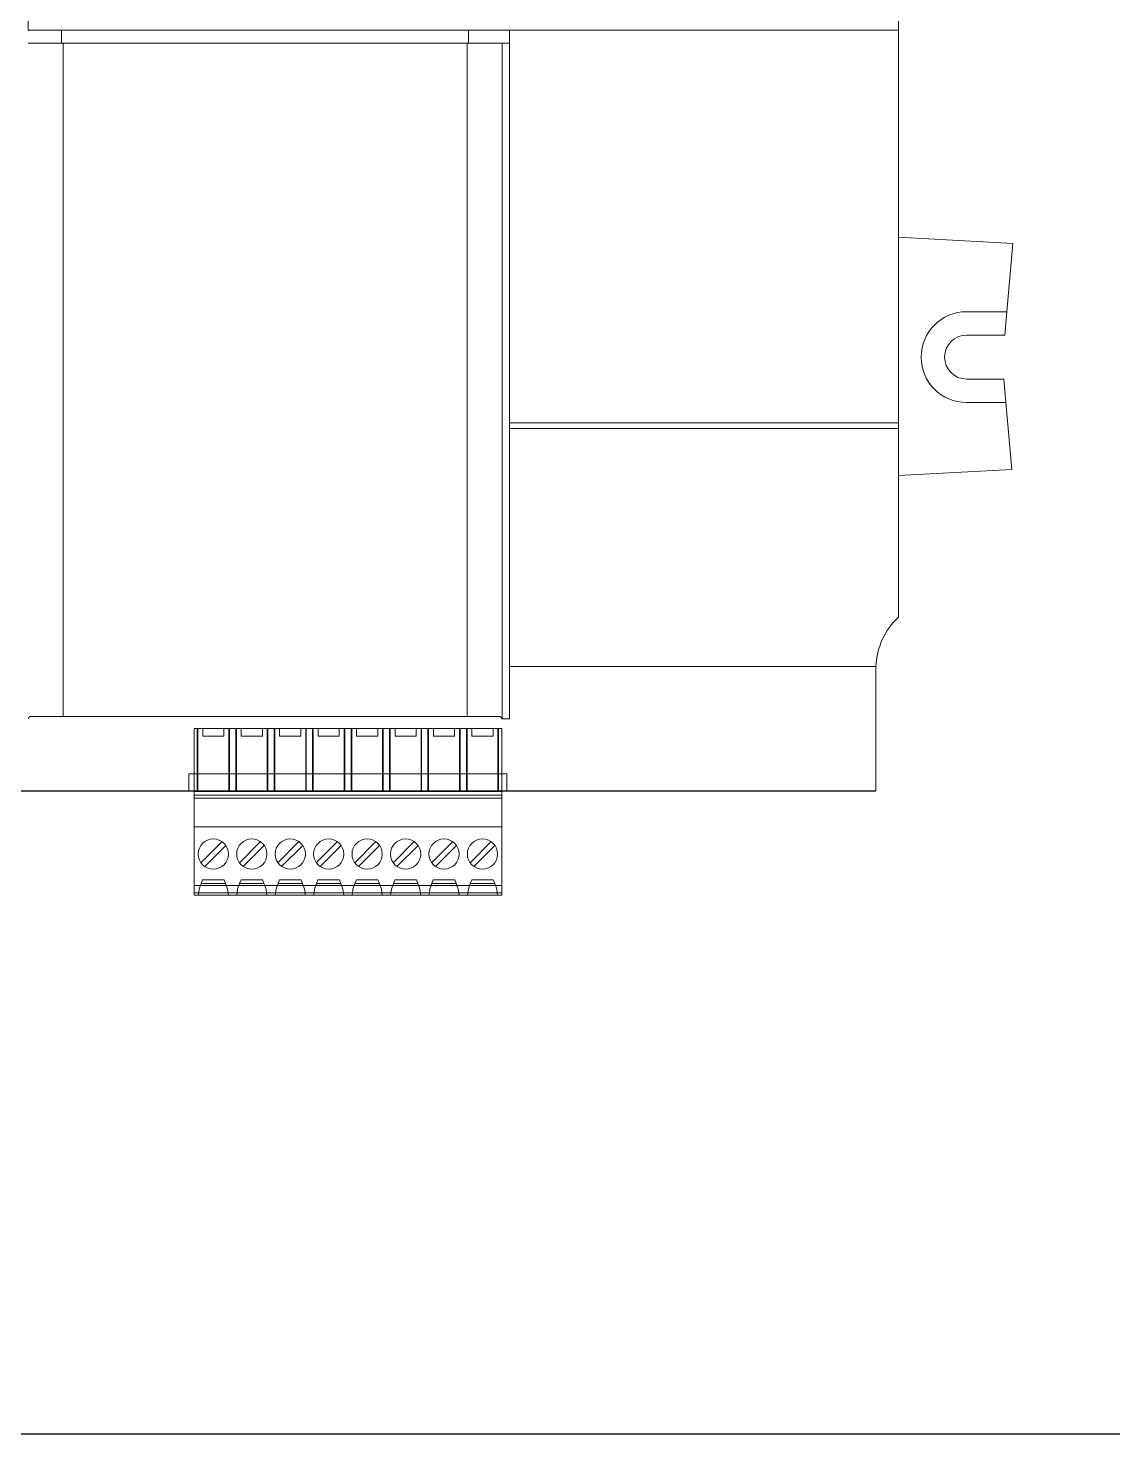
# Model space of a CAD drawing. Header units: millimetres. Extents: x 42151 to 59780, y 37376 to 44547.
# Drawn here: x 47378.3 to 47521.6, y 42474.7 to 42660.5 of the extents above; entities that cross this region are included whole.
import ezdxf

# ---------------------------------------------------------------- set-up
doc = ezdxf.new("R2010")
doc.units = ezdxf.units.MM
doc.set_wipeout_variables(frame=1)
doc.layers.add('! NO PLOT !', color=7, linetype='Continuous', true_color=0xff75dd, plot=False)
doc.layers.add('000-PI-Oprema', color=30, linetype='Continuous', lineweight=5)
doc.layers.add('002-PI-Kabelska kanalica', color=150, linetype='Continuous')

# ---------------------------------------------------------------- blocks, each defined once
blk = doc.blocks.new('93444012 - Socomec')
at = {"layer": '000-PI-Oprema'}
for p, q in [((50088.8, 45207.63), (50089.58, 45216.63)), ((50089.58, 45216.63), (50089.58, 45216.63)), ((50083.47, 45207.63), (50088.8, 45207.63)), ((50083.47, 45207.63), (50083.47, 45207.63)), ((50088.53, 45204.53), (50088.8, 45207.63)), ((50088.8, 45207.63), (50088.8, 45207.63)), ((50083.47, 45204.53), (50088.53, 45204.53)), ((50083.47, 45204.53), (50083.47, 45204.53)), ((50088.53, 45204.53), (50088.53, 45204.53)), ((50083.47, 45198.73), (50083.47, 45198.73)), ((50083.47, 45198.73), (50088.4, 45198.73)), ((50088.4, 45198.73), (50088.67, 45195.63)), ((50088.4, 45198.73), (50088.4, 45198.73)), ((50083.47, 45195.63), (50083.47, 45195.63)), ((50083.47, 45195.63), (50088.67, 45195.63)), ((50088.67, 45195.63), (50088.67, 45195.63)), ((50088.67, 45195.63), (50089.44, 45186.76)), ((50089.44, 45186.76), (50089.44, 45186.76))]:
    blk.add_line(p, q, dxfattribs=at)
for start, end in [(90, 180), (180, 270)]:
    blk.add_arc((50083.47, 45201.63), 2.9, start, end, dxfattribs=at)
for start_param, end_param in [(-1.570796, 0), (0, 1.570796)]:
    blk.add_ellipse((50083.47, 45201.63), major_axis=(-6, 0), ratio=1, start_param=start_param, end_param=end_param, dxfattribs=at)
blk.add_wipeout([(49752.77, 45329.63), (49959.47, 45329.63), (49959.47, 45389.33), (50071.47, 45389.33), (50071.47, 45374.33), (50074.47, 45367.41), (50074.47, 45167.26), (50071.48, 45160.75), (50071.48, 45144.33), (50022.05, 45144.33), (50022.05, 45130.53), (49981.41, 45130.53), (49981.41, 45144.33), (49959.47, 45144.33), (49959.47, 45205.03), (49752.77, 45205.03), (49752.77, 45239.93), (49751.47, 45240.73), (49751.47, 45293.93), (49752.77, 45294.73)]).dxf.layer = '! NO PLOT !'
for p, q in [((49959.47, 45244.83), (49959.47, 45267.33)), ((50074.47, 45244.83), (50074.47, 45267.33)), ((49959.47, 45244.83), (50074.47, 45244.83)), ((49959.47, 45244.83), (49959.47, 45244.83)), ((49959.47, 45244.83), (49959.47, 45244.83)), ((49959.47, 45244.83), (49959.47, 45244.83)), ((49963.9, 45243.11), (49963.9, 45244.83)), ((50017.67, 45243.11), (50017.67, 45244.83)), ((50023.09, 45244.83), (50023.09, 45244.83)), ((50023.09, 45244.83), (50023.09, 45239.59)), ((50074.47, 45244.83), (50074.47, 45244.83)), ((50074.47, 45244.83), (50074.47, 45244.83)), ((50074.47, 45239.59), (50074.47, 45244.83)), ((49959.86, 45243.11), (49959.47, 45243.11)), ((49960.25, 45243.11), (49959.86, 45243.11)), ((49960.64, 45243.11), (49960.25, 45243.11)), ((49961.04, 45243.11), (49960.64, 45243.11)), ((49961.44, 45243.11), (49961.04, 45243.11)), ((49961.84, 45243.11), (49961.44, 45243.11)), ((49962.24, 45243.11), (49961.84, 45243.11)), ((49962.65, 45243.11), (49962.24, 45243.11)), ((49963.07, 45243.11), (49962.65, 45243.11)), ((49963.48, 45243.11), (49963.07, 45243.11)), ((49963.9, 45243.11), (49963.48, 45243.11)), ((49963.94, 45243.11), (49963.9, 45243.11)), ((49963.98, 45243.11), (49963.94, 45243.11)), ((49964.02, 45243.11), (49963.98, 45243.11)), ((49964.06, 45243.11), (49964.02, 45243.11)), ((49964.1, 45243.11), (49964.06, 45243.11)), ((49964.09, 45154.13), (49964.09, 45243.11)), ((49964.14, 45243.11), (49964.1, 45243.11)), ((49964.18, 45243.11), (49964.14, 45243.11)), ((49966.83, 45243.11), (49964.18, 45243.11)), ((49969.49, 45243.11), (49966.83, 45243.11)), ((49972.15, 45243.11), (49969.49, 45243.11)), ((49974.81, 45243.11), (49972.15, 45243.11)), ((49977.47, 45243.11), (49974.81, 45243.11)), ((49980.13, 45243.11), (49977.47, 45243.11)), ((49982.79, 45243.11), (49980.13, 45243.11)), ((49985.46, 45243.11), (49982.79, 45243.11)), ((49988.12, 45243.11), (49985.46, 45243.11)), ((49990.78, 45243.11), (49988.12, 45243.11)), ((49993.21, 45243.11), (49990.78, 45243.11)), ((49995.63, 45243.11), (49993.21, 45243.11)), ((49998.05, 45243.11), (49995.63, 45243.11)), ((50000.47, 45243.11), (49998.05, 45243.11)), ((50002.89, 45243.11), (50000.47, 45243.11)), ((50005.31, 45243.11), (50002.89, 45243.11)), ((50007.73, 45243.11), (50005.31, 45243.11)), ((50010.15, 45243.11), (50007.73, 45243.11)), ((50012.56, 45243.11), (50010.15, 45243.11)), ((50014.98, 45243.11), (50012.56, 45243.11)), ((50017.39, 45243.11), (50014.98, 45243.11)), ((50017.43, 45243.11), (50017.39, 45243.11)), ((50017.47, 45243.11), (50017.43, 45243.11)), ((50017.51, 45243.11), (50017.47, 45243.11)), ((50017.48, 45154.13), (50017.48, 45243.11)), ((50017.55, 45243.11), (50017.51, 45243.11)), ((50017.59, 45243.11), (50017.55, 45243.11)), ((50017.63, 45243.11), (50017.59, 45243.11)), ((50017.67, 45243.11), (50017.63, 45243.11)), ((50018.19, 45243.11), (50017.67, 45243.11)), ((50018.7, 45243.11), (50018.19, 45243.11)), ((50019.22, 45243.11), (50018.7, 45243.11)), ((50019.72, 45243.11), (50019.22, 45243.11)), ((50020.22, 45243.11), (50019.72, 45243.11)), ((50020.72, 45243.11), (50020.22, 45243.11)), ((50021.21, 45243.11), (50020.72, 45243.11)), ((50021.69, 45243.11), (50021.21, 45243.11)), ((50022.17, 45243.11), (50021.69, 45243.11)), ((50022.1, 45243.11), (50022.1, 45153.84)), ((50022.63, 45243.11), (50022.17, 45243.11)), ((50023.09, 45243.11), (50022.63, 45243.11)), ((50023.09, 45243.11), (50023.09, 45243.11)), ((49959.47, 45240.73), (49959.47, 45240.73)), ((50023.09, 45239.59), (50023.09, 45192.94)), ((50074.47, 45192.94), (50074.47, 45239.59)), ((50074.47, 45217.47), (50074.47, 45217.47)), ((50089.58, 45216.63), (50074.47, 45217.47)), ((50023.09, 45192.94), (50074.47, 45192.94)), ((50023.09, 45192.94), (50023.09, 45192.18)), ((50023.09, 45192.18), (50074.47, 45192.18)), ((50023.09, 45192.18), (50023.09, 45160.75)), ((50074.47, 45192.18), (50074.47, 45192.94)), ((50074.47, 45167.26), (50074.47, 45192.18)), ((50089.44, 45186.76), (50074.47, 45185.98)), ((50074.47, 45185.98), (50074.47, 45185.98)), ((50074.47, 45167.26), (50074.47, 45167.26)), ((50071.48, 45160.75), (50023.09, 45160.75)), ((50023.09, 45160.75), (50023.09, 45153.84)), ((50071.47, 45160.33), (50071.47, 45160.33)), ((50071.47, 45160.33), (50071.47, 45144.33)), ((49964.09, 45154.13), (49959.68, 45154.13)), ((49964.09, 45154.13), (49990.78, 45154.13)), ((49990.78, 45154.13), (50017.48, 45154.13)), ((50017.48, 45154.13), (50021.89, 45154.13)), ((50022.1, 45153.84), (50023.09, 45153.84)), ((50022.05, 45152.53), (49981.41, 45152.53)), ((49981.41, 45152.53), (49981.41, 45152.53)), ((49981.41, 45146.56), (49981.41, 45152.53)), ((49981.41, 45152.53), (49981.41, 45146.56)), ((49981.41, 45152.53), (49981.41, 45152.53)), ((50022.05, 45152.53), (49981.41, 45152.53)), ((49981.83, 45144.23), (49981.83, 45152.53)), ((49981.91, 45152.53), (49981.91, 45144.33)), ((49982.55, 45152.53), (49982.55, 45151.53)), ((49982.55, 45151.53), (49982.55, 45152.53)), ((49982.55, 45151.53), (49983.95, 45151.53)), ((49985.35, 45151.53), (49982.55, 45151.53)), ((49983.95, 45151.53), (49985.35, 45151.53)), ((49985.35, 45152.53), (49985.35, 45151.53)), ((49985.35, 45152.53), (49985.35, 45151.53)), ((49985.99, 45152.53), (49985.99, 45144.33)), ((49986.07, 45152.53), (49986.07, 45144.23)), ((49986.91, 45144.23), (49986.91, 45152.53)), ((49986.99, 45152.53), (49986.99, 45144.33)), ((49987.63, 45152.53), (49987.63, 45151.53)), ((49987.63, 45151.53), (49987.63, 45152.53)), ((49987.63, 45151.53), (49989.03, 45151.53)), ((49987.63, 45151.53), (49990.43, 45151.53)), ((49989.03, 45151.53), (49990.43, 45151.53)), ((49990.43, 45152.53), (49990.43, 45151.53)), ((49990.43, 45152.53), (49990.43, 45151.53)), ((49991.07, 45152.53), (49991.07, 45144.33)), ((49991.15, 45152.53), (49991.15, 45144.23)), ((49991.99, 45144.23), (49991.99, 45152.53)), ((49992.07, 45152.53), (49992.07, 45144.33)), ((49992.71, 45152.53), (49992.71, 45151.53)), ((49992.71, 45151.53), (49992.71, 45152.53)), ((49994.11, 45151.53), (49992.71, 45151.53)), ((49995.51, 45151.53), (49992.71, 45151.53)), ((49994.11, 45151.53), (49995.51, 45151.53)), ((49995.51, 45152.53), (49995.51, 45151.53)), ((49995.51, 45152.53), (49995.51, 45151.53)), ((49996.15, 45152.53), (49996.15, 45144.33)), ((49996.23, 45152.53), (49996.23, 45144.23)), ((49997.07, 45144.23), (49997.07, 45152.53)), ((49997.15, 45152.53), (49997.15, 45144.33)), ((49997.79, 45152.53), (49997.79, 45151.53)), ((49997.79, 45151.53), (49997.79, 45152.53)), ((49997.79, 45151.53), (49999.19, 45151.53)), ((50000.59, 45151.53), (49997.79, 45151.53)), ((49999.19, 45151.53), (50000.59, 45151.53)), ((50000.59, 45152.53), (50000.59, 45151.53)), ((50000.59, 45152.53), (50000.59, 45151.53)), ((50001.23, 45144.33), (50001.23, 45152.53)), ((50001.31, 45152.53), (50001.31, 45144.23)), ((50002.15, 45144.23), (50002.15, 45152.53)), ((50002.23, 45152.53), (50002.23, 45144.33)), ((50002.87, 45152.53), (50002.87, 45151.53)), ((50002.87, 45151.53), (50002.87, 45152.53)), ((50004.27, 45151.53), (50002.87, 45151.53)), ((50005.67, 45151.53), (50002.87, 45151.53)), ((50005.67, 45151.53), (50004.27, 45151.53)), ((50005.67, 45152.53), (50005.67, 45151.53)), ((50005.67, 45152.53), (50005.67, 45151.53)), ((50006.31, 45152.53), (50006.31, 45144.33)), ((50006.39, 45152.53), (50006.39, 45144.23)), ((50007.23, 45144.23), (50007.23, 45152.53)), ((50007.31, 45152.53), (50007.31, 45144.33)), ((50007.95, 45152.53), (50007.95, 45151.53)), ((50007.95, 45151.53), (50007.95, 45152.53)), ((50009.35, 45151.53), (50007.95, 45151.53)), ((50007.95, 45151.53), (50010.75, 45151.53)), ((50010.75, 45151.53), (50009.35, 45151.53)), ((50010.75, 45152.53), (50010.75, 45151.53)), ((50010.75, 45152.53), (50010.75, 45151.53)), ((50011.39, 45152.53), (50011.39, 45144.33)), ((50011.47, 45152.53), (50011.47, 45144.23)), ((50012.31, 45144.23), (50012.31, 45152.53)), ((50012.39, 45152.53), (50012.39, 45144.33)), ((50013.03, 45152.53), (50013.03, 45151.53)), ((50013.03, 45151.53), (50013.03, 45152.53)), ((50013.03, 45151.53), (50014.43, 45151.53)), ((50015.83, 45151.53), (50013.03, 45151.53)), ((50014.43, 45151.53), (50015.83, 45151.53)), ((50015.83, 45152.53), (50015.83, 45151.53)), ((50015.83, 45152.53), (50015.83, 45151.53)), ((50016.47, 45152.53), (50016.47, 45144.33)), ((50016.55, 45152.53), (50016.55, 45144.23)), ((50017.39, 45144.23), (50017.39, 45152.53)), ((50017.47, 45152.53), (50017.47, 45144.33)), ((50018.11, 45152.53), (50018.11, 45151.53)), ((50018.11, 45151.53), (50018.11, 45152.53)), ((50019.51, 45151.53), (50018.11, 45151.53)), ((50020.91, 45151.53), (50018.11, 45151.53)), ((50020.91, 45151.53), (50019.51, 45151.53)), ((50020.91, 45152.53), (50020.91, 45151.53)), ((50020.91, 45152.53), (50020.91, 45151.53)), ((50021.55, 45152.53), (50021.55, 45144.33)), ((50021.63, 45152.53), (50021.63, 45144.23)), ((50022.05, 45152.53), (50022.05, 45146.56)), ((50022.05, 45152.53), (50022.05, 45152.53)), ((50022.05, 45152.53), (50022.05, 45152.53)), ((50022.05, 45152.53), (50022.05, 45146.56)), ((49980.73, 45146.56), (49980.73, 45146.56)), ((49980.73, 45146.56), (50022.73, 45146.56)), ((49980.73, 45146.56), (49980.73, 45144.33)), ((49981.41, 45146.56), (49981.41, 45146.56)), ((49981.41, 45146.56), (49981.41, 45146.56)), ((49981.41, 45146.56), (49981.41, 45146.56)), ((49981.41, 45146.56), (49981.41, 45144.33)), ((50022.05, 45146.56), (50022.05, 45146.56)), ((50022.05, 45146.56), (50022.05, 45146.56)), ((50022.05, 45146.56), (50022.05, 45146.56)), ((50022.05, 45146.56), (50022.05, 45144.33)), ((50022.73, 45146.56), (50022.73, 45146.56)), ((50022.73, 45146.56), (50022.73, 45144.33)), ((49959.47, 45144.33), (50071.47, 45144.33)), ((49980.73, 45144.33), (49980.73, 45144.33)), ((49981.41, 45144.33), (49981.41, 45144.33)), ((49981.41, 45144.33), (49981.41, 45144.33)), ((49981.41, 45144.33), (49981.41, 45144.23)), ((49981.83, 45144.23), (49981.41, 45144.23)), ((49981.41, 45144.23), (49981.41, 45144.23)), ((49981.41, 45144.23), (49981.41, 45143.73)), ((49981.41, 45144.23), (50022.05, 45144.23)), ((49981.41, 45143.73), (49981.41, 45143.36)), ((49981.41, 45143.73), (49981.41, 45143.73)), ((50022.05, 45143.73), (49981.41, 45143.73)), ((49981.41, 45143.36), (49981.41, 45143.36)), ((49981.41, 45139.56), (49981.41, 45143.36)), ((50022.05, 45143.36), (49981.41, 45143.36)), ((50022.05, 45143.36), (49981.41, 45143.36)), ((49982.5, 45144.23), (49981.83, 45144.23)), ((49985.4, 45144.23), (49982.5, 45144.23)), ((49985.4, 45144.23), (49986.07, 45144.23)), ((49986.91, 45144.23), (49986.07, 45144.23)), ((49987.58, 45144.23), (49986.91, 45144.23)), ((49990.48, 45144.23), (49987.58, 45144.23)), ((49990.48, 45144.23), (49991.15, 45144.23)), ((49991.99, 45144.23), (49991.15, 45144.23)), ((49992.66, 45144.23), (49991.99, 45144.23)), ((49995.56, 45144.23), (49992.66, 45144.23)), ((49995.56, 45144.23), (49996.23, 45144.23)), ((49997.07, 45144.23), (49996.23, 45144.23)), ((49997.74, 45144.23), (49997.07, 45144.23)), ((50000.64, 45144.23), (49997.74, 45144.23)), ((50000.64, 45144.23), (50001.31, 45144.23)), ((50002.15, 45144.23), (50001.31, 45144.23)), ((50002.82, 45144.23), (50002.15, 45144.23)), ((50005.72, 45144.23), (50002.82, 45144.23)), ((50005.72, 45144.23), (50006.39, 45144.23)), ((50007.23, 45144.23), (50006.39, 45144.23)), ((50007.9, 45144.23), (50007.23, 45144.23)), ((50010.8, 45144.23), (50007.9, 45144.23)), ((50010.8, 45144.23), (50011.47, 45144.23)), ((50012.31, 45144.23), (50011.47, 45144.23)), ((50012.98, 45144.23), (50012.31, 45144.23)), ((50015.88, 45144.23), (50012.98, 45144.23)), ((50015.88, 45144.23), (50016.55, 45144.23)), ((50017.39, 45144.23), (50016.55, 45144.23)), ((50018.06, 45144.23), (50017.39, 45144.23)), ((50020.96, 45144.23), (50018.06, 45144.23)), ((50020.96, 45144.23), (50021.63, 45144.23)), ((50022.05, 45144.23), (50021.63, 45144.23)), ((50022.05, 45144.33), (50022.05, 45144.33)), ((50022.05, 45144.33), (50022.05, 45144.33)), ((50022.05, 45144.33), (50022.05, 45144.23)), ((50022.05, 45144.23), (50022.05, 45143.73)), ((50022.05, 45144.23), (50022.05, 45144.23)), ((50022.05, 45143.73), (50022.05, 45143.73)), ((50022.05, 45143.73), (50022.05, 45143.36)), ((50022.05, 45139.56), (50022.05, 45143.36)), ((50022.05, 45143.36), (50022.05, 45143.36)), ((50022.73, 45144.33), (50022.73, 45144.33)), ((50071.47, 45144.33), (50071.47, 45144.33)), ((49981.41, 45131.82), (49981.41, 45139.56)), ((49981.41, 45139.56), (50022.05, 45139.56)), ((50022.05, 45131.82), (50022.05, 45139.56)), ((49985.1, 45137.6), (49982.31, 45134.82)), ((49982.81, 45134.32), (49985.59, 45137.11)), ((49985.1, 45137.6), (49985.1, 45137.6)), ((49985.59, 45137.11), (49985.59, 45137.11)), ((49990.18, 45137.6), (49987.39, 45134.82)), ((49990.67, 45137.11), (49987.89, 45134.32)), ((49990.18, 45137.6), (49990.18, 45137.6)), ((49990.67, 45137.11), (49990.67, 45137.11)), ((49995.26, 45137.6), (49992.47, 45134.82)), ((49995.75, 45137.11), (49992.97, 45134.32)), ((49995.26, 45137.6), (49995.26, 45137.6)), ((49995.75, 45137.11), (49995.75, 45137.11)), ((50000.34, 45137.6), (49997.55, 45134.82)), ((50000.83, 45137.11), (49998.05, 45134.32)), ((50000.34, 45137.6), (50000.34, 45137.6)), ((50000.83, 45137.11), (50000.83, 45137.11)), ((50005.42, 45137.6), (50002.63, 45134.82)), ((50003.13, 45134.32), (50005.91, 45137.11)), ((50005.42, 45137.6), (50005.42, 45137.6)), ((50005.91, 45137.11), (50005.91, 45137.11)), ((50010.5, 45137.6), (50007.71, 45134.82)), ((50010.99, 45137.11), (50008.21, 45134.32)), ((50010.5, 45137.6), (50010.5, 45137.6)), ((50010.99, 45137.11), (50010.99, 45137.11)), ((50015.58, 45137.6), (50012.79, 45134.82)), ((50016.07, 45137.11), (50013.29, 45134.32)), ((50015.58, 45137.6), (50015.58, 45137.6)), ((50016.07, 45137.11), (50016.07, 45137.11)), ((50020.66, 45137.6), (50017.87, 45134.82)), ((50021.15, 45137.11), (50018.37, 45134.32)), ((50020.66, 45137.6), (50020.66, 45137.6)), ((50021.15, 45137.11), (50021.15, 45137.11)), ((49982.31, 45134.82), (49982.31, 45134.82)), ((49982.81, 45134.32), (49982.81, 45134.32)), ((49987.39, 45134.82), (49987.39, 45134.82)), ((49987.89, 45134.32), (49987.89, 45134.32)), ((49992.47, 45134.82), (49992.47, 45134.82)), ((49992.97, 45134.32), (49992.97, 45134.32)), ((49997.55, 45134.82), (49997.55, 45134.82)), ((49998.05, 45134.32), (49998.05, 45134.32)), ((50002.63, 45134.82), (50002.63, 45134.82)), ((50003.13, 45134.32), (50003.13, 45134.32)), ((50007.71, 45134.82), (50007.71, 45134.82)), ((50008.21, 45134.32), (50008.21, 45134.32)), ((50012.79, 45134.82), (50012.79, 45134.82)), ((50013.29, 45134.32), (50013.29, 45134.32)), ((50017.87, 45134.82), (50017.87, 45134.82)), ((50018.37, 45134.32), (50018.37, 45134.32)), ((49982.53, 45132.57), (49982.34, 45132.06)), ((49982.53, 45132.57), (49982.53, 45132.57)), ((49985.38, 45132.57), (49982.53, 45132.57)), ((49985.38, 45132.57), (49985.38, 45132.57)), ((49985.56, 45132.06), (49985.38, 45132.57)), ((49987.61, 45132.57), (49987.42, 45132.06)), ((49987.61, 45132.57), (49987.61, 45132.57)), ((49990.46, 45132.57), (49987.61, 45132.57)), ((49990.46, 45132.57), (49990.46, 45132.57)), ((49990.64, 45132.06), (49990.46, 45132.57)), ((49992.69, 45132.57), (49992.5, 45132.06)), ((49992.69, 45132.57), (49992.69, 45132.57)), ((49995.54, 45132.57), (49992.69, 45132.57)), ((49995.54, 45132.57), (49995.54, 45132.57)), ((49995.72, 45132.06), (49995.54, 45132.57)), ((49997.77, 45132.57), (49997.58, 45132.06)), ((49997.77, 45132.57), (49997.77, 45132.57)), ((50000.62, 45132.57), (49997.77, 45132.57)), ((50000.62, 45132.57), (50000.62, 45132.57)), ((50000.8, 45132.06), (50000.62, 45132.57)), ((50002.85, 45132.57), (50002.66, 45132.06)), ((50002.85, 45132.57), (50002.85, 45132.57)), ((50005.7, 45132.57), (50002.85, 45132.57)), ((50005.7, 45132.57), (50005.7, 45132.57)), ((50005.88, 45132.06), (50005.7, 45132.57)), ((50007.93, 45132.57), (50007.74, 45132.06)), ((50007.93, 45132.57), (50007.93, 45132.57)), ((50010.78, 45132.57), (50007.93, 45132.57)), ((50010.78, 45132.57), (50010.78, 45132.57)), ((50010.96, 45132.06), (50010.78, 45132.57)), ((50013.01, 45132.57), (50012.82, 45132.06)), ((50013.01, 45132.57), (50013.01, 45132.57)), ((50015.86, 45132.57), (50013.01, 45132.57)), ((50015.86, 45132.57), (50015.86, 45132.57)), ((50016.04, 45132.06), (50015.86, 45132.57)), ((50018.09, 45132.57), (50017.9, 45132.06)), ((50018.09, 45132.57), (50018.09, 45132.57)), ((50020.94, 45132.57), (50018.09, 45132.57)), ((50020.94, 45132.57), (50020.94, 45132.57)), ((50021.12, 45132.06), (50020.94, 45132.57)), ((49981.41, 45130.83), (49981.41, 45131.82)), ((49981.41, 45131.82), (50022.05, 45131.82)), ((50022.05, 45130.83), (49981.41, 45130.83)), ((49981.41, 45130.83), (49981.41, 45130.53)), ((49981.41, 45130.53), (49981.41, 45130.53)), ((50022.05, 45130.53), (49981.41, 45130.53)), ((49981.96, 45130.53), (49982.01, 45130.83)), ((49981.96, 45130.53), (49981.96, 45130.53)), ((49982.08, 45131.33), (49982.01, 45130.83)), ((49985.9, 45130.83), (49982.01, 45130.83)), ((49982.34, 45132.06), (49982.08, 45131.33)), ((49982.08, 45131.33), (49982.08, 45131.33)), ((49982.34, 45132.06), (49982.34, 45132.06)), ((49985.56, 45132.06), (49982.34, 45132.06)), ((49985.56, 45132.06), (49982.34, 45132.06)), ((49985.56, 45132.06), (49985.56, 45132.06)), ((49985.56, 45132.06), (49985.83, 45131.33)), ((49985.83, 45131.33), (49985.83, 45131.33)), ((49985.83, 45131.33), (49985.9, 45130.83)), ((49985.94, 45130.53), (49985.9, 45130.83)), ((49985.94, 45130.53), (49985.94, 45130.53)), ((49987.04, 45130.53), (49987.09, 45130.83)), ((49987.04, 45130.53), (49987.04, 45130.53)), ((49987.16, 45131.33), (49987.09, 45130.83)), ((49990.98, 45130.83), (49987.09, 45130.83)), ((49987.42, 45132.06), (49987.16, 45131.33)), ((49987.16, 45131.33), (49987.16, 45131.33)), ((49987.42, 45132.06), (49987.42, 45132.06)), ((49990.64, 45132.06), (49987.42, 45132.06)), ((49990.64, 45132.06), (49987.42, 45132.06)), ((49990.64, 45132.06), (49990.64, 45132.06)), ((49990.64, 45132.06), (49990.91, 45131.33)), ((49990.91, 45131.33), (49990.91, 45131.33)), ((49990.91, 45131.33), (49990.98, 45130.83)), ((49991.02, 45130.53), (49990.98, 45130.83)), ((49991.02, 45130.53), (49991.02, 45130.53)), ((49992.12, 45130.53), (49992.17, 45130.83)), ((49992.12, 45130.53), (49992.12, 45130.53)), ((49992.24, 45131.33), (49992.17, 45130.83)), ((49996.06, 45130.83), (49992.17, 45130.83)), ((49992.5, 45132.06), (49992.24, 45131.33)), ((49992.24, 45131.33), (49992.24, 45131.33)), ((49992.5, 45132.06), (49992.5, 45132.06)), ((49995.72, 45132.06), (49992.5, 45132.06)), ((49995.72, 45132.06), (49992.5, 45132.06)), ((49995.72, 45132.06), (49995.72, 45132.06)), ((49995.72, 45132.06), (49995.99, 45131.33)), ((49995.99, 45131.33), (49995.99, 45131.33)), ((49995.99, 45131.33), (49996.06, 45130.83)), ((49996.1, 45130.53), (49996.06, 45130.83)), ((49996.1, 45130.53), (49996.1, 45130.53)), ((49997.2, 45130.53), (49997.25, 45130.83)), ((49997.2, 45130.53), (49997.2, 45130.53)), ((49997.32, 45131.33), (49997.25, 45130.83)), ((50001.14, 45130.83), (49997.25, 45130.83)), ((49997.58, 45132.06), (49997.32, 45131.33)), ((49997.32, 45131.33), (49997.32, 45131.33)), ((49997.58, 45132.06), (49997.58, 45132.06)), ((50000.8, 45132.06), (49997.58, 45132.06)), ((50000.8, 45132.06), (49997.58, 45132.06)), ((50000.8, 45132.06), (50000.8, 45132.06)), ((50000.8, 45132.06), (50001.07, 45131.33)), ((50001.07, 45131.33), (50001.07, 45131.33)), ((50001.07, 45131.33), (50001.14, 45130.83)), ((50001.18, 45130.53), (50001.14, 45130.83)), ((50001.18, 45130.53), (50001.18, 45130.53)), ((50002.28, 45130.53), (50002.33, 45130.83)), ((50002.28, 45130.53), (50002.28, 45130.53)), ((50002.4, 45131.33), (50002.33, 45130.83)), ((50006.22, 45130.83), (50002.33, 45130.83)), ((50002.66, 45132.06), (50002.4, 45131.33)), ((50002.4, 45131.33), (50002.4, 45131.33)), ((50002.66, 45132.06), (50002.66, 45132.06)), ((50005.88, 45132.06), (50002.66, 45132.06)), ((50005.88, 45132.06), (50002.66, 45132.06)), ((50005.88, 45132.06), (50005.88, 45132.06)), ((50005.88, 45132.06), (50006.15, 45131.33)), ((50006.15, 45131.33), (50006.15, 45131.33)), ((50006.15, 45131.33), (50006.22, 45130.83)), ((50006.26, 45130.53), (50006.22, 45130.83)), ((50006.26, 45130.53), (50006.26, 45130.53)), ((50007.36, 45130.53), (50007.41, 45130.83)), ((50007.36, 45130.53), (50007.36, 45130.53)), ((50007.48, 45131.33), (50007.41, 45130.83)), ((50011.3, 45130.83), (50007.41, 45130.83)), ((50007.74, 45132.06), (50007.48, 45131.33)), ((50007.48, 45131.33), (50007.48, 45131.33)), ((50007.74, 45132.06), (50007.74, 45132.06)), ((50010.96, 45132.06), (50007.74, 45132.06)), ((50010.96, 45132.06), (50007.74, 45132.06)), ((50010.96, 45132.06), (50010.96, 45132.06)), ((50010.96, 45132.06), (50011.23, 45131.33)), ((50011.23, 45131.33), (50011.23, 45131.33)), ((50011.23, 45131.33), (50011.3, 45130.83)), ((50011.34, 45130.53), (50011.3, 45130.83)), ((50011.34, 45130.53), (50011.34, 45130.53)), ((50012.44, 45130.53), (50012.49, 45130.83)), ((50012.44, 45130.53), (50012.44, 45130.53)), ((50012.56, 45131.33), (50012.49, 45130.83)), ((50016.38, 45130.83), (50012.49, 45130.83)), ((50012.82, 45132.06), (50012.56, 45131.33)), ((50012.56, 45131.33), (50012.56, 45131.33)), ((50012.82, 45132.06), (50012.82, 45132.06)), ((50016.04, 45132.06), (50012.82, 45132.06)), ((50016.04, 45132.06), (50012.82, 45132.06)), ((50016.04, 45132.06), (50016.04, 45132.06)), ((50016.04, 45132.06), (50016.31, 45131.33)), ((50016.31, 45131.33), (50016.31, 45131.33)), ((50016.31, 45131.33), (50016.38, 45130.83)), ((50016.42, 45130.53), (50016.38, 45130.83)), ((50016.42, 45130.53), (50016.42, 45130.53)), ((50017.52, 45130.53), (50017.57, 45130.83)), ((50017.52, 45130.53), (50017.52, 45130.53)), ((50017.64, 45131.33), (50017.57, 45130.83)), ((50021.46, 45130.83), (50017.57, 45130.83)), ((50017.9, 45132.06), (50017.64, 45131.33)), ((50017.64, 45131.33), (50017.64, 45131.33)), ((50017.9, 45132.06), (50017.9, 45132.06)), ((50021.12, 45132.06), (50017.9, 45132.06)), ((50021.12, 45132.06), (50017.9, 45132.06)), ((50021.12, 45132.06), (50021.12, 45132.06)), ((50021.12, 45132.06), (50021.39, 45131.33)), ((50021.39, 45131.33), (50021.39, 45131.33)), ((50021.39, 45131.33), (50021.46, 45130.83)), ((50021.5, 45130.53), (50021.46, 45130.83)), ((50021.5, 45130.53), (50021.5, 45130.53)), ((50022.05, 45130.83), (50022.05, 45131.82)), ((50022.05, 45130.83), (50022.05, 45130.53)), ((50022.05, 45130.53), (50022.05, 45130.53))]:
    blk.add_line(p, q, dxfattribs=at)
for centre, radius, start, end in [((50080.97, 45160.33), 9.5, 133.1736, 177.5), ((49983.95, 45135.96), 2, 0, 180), ((49989.03, 45135.96), 2, 0, 180), ((49994.11, 45135.96), 2, 0, 180), ((49999.19, 45135.96), 2, 0, 180), ((50004.27, 45135.96), 2, 0, 180), ((50009.35, 45135.96), 2, 0, 180), ((50014.43, 45135.96), 2, 0, 180), ((50019.51, 45135.96), 2, 0, 180), ((49983.95, 45135.96), 2, 180, 270), ((49983.95, 45135.96), 2, 270, 0), ((49989.03, 45135.96), 2, 180, 270), ((49989.03, 45135.96), 2, 270, 0), ((49994.11, 45135.96), 2, 180, 270), ((49994.11, 45135.96), 2, 270, 0), ((49999.19, 45135.96), 2, 180, 270), ((49999.19, 45135.96), 2, 270, 0), ((50004.27, 45135.96), 2, 180, 270), ((50004.27, 45135.96), 2, 270, 0), ((50009.35, 45135.96), 2, 180, 270), ((50009.35, 45135.96), 2, 270, 0), ((50014.43, 45135.96), 2, 180, 270), ((50014.43, 45135.96), 2, 270, 0), ((50019.51, 45135.96), 2, 180, 270), ((50019.51, 45135.96), 2, 270, 0)]:
    blk.add_arc(centre, radius, start, end, dxfattribs=at)
for centre, major_axis, ratio, start_param, end_param in [((50080.97, 45160.33), (0, 9.5), 1, 1.527163, 1.570796), ((49965.26, 45124.63), (0, 33.25), 0.36397, 0.47934, 0.498367), ((50016.31, 45124.63), (0, 33.25), 0.36397, -0.498367, -0.47934)]:
    blk.add_ellipse(centre, major_axis=major_axis, ratio=ratio, start_param=start_param, end_param=end_param, dxfattribs=at)
blk = doc.blocks.new('*U137')
at = {"layer": '002-PI-Kabelska kanalica'}
blk.add_line((-20, -100), (-20, 519), dxfattribs=at)

msp = doc.modelspace()

# ---------------------------------------------------------------- block references
at = {"rotation": 270}
msp.add_blockref('*U137', (47233.526, 42454.747), dxfattribs=at)
at = {"layer": '000-PI-Oprema'}
msp.add_blockref('93444012 - Socomec', (-2581.202, -2584.587), dxfattribs=at)

# ---------------------------------------------------------------- next in the draw order: linework, layer by layer
at = {"layer": '! NO PLOT !', "ltscale": 0.25}
msp.add_line((47171.706, 42559.747), (47490.279, 42559.747), dxfattribs=at)

doc.saveas('drawing.dxf')
